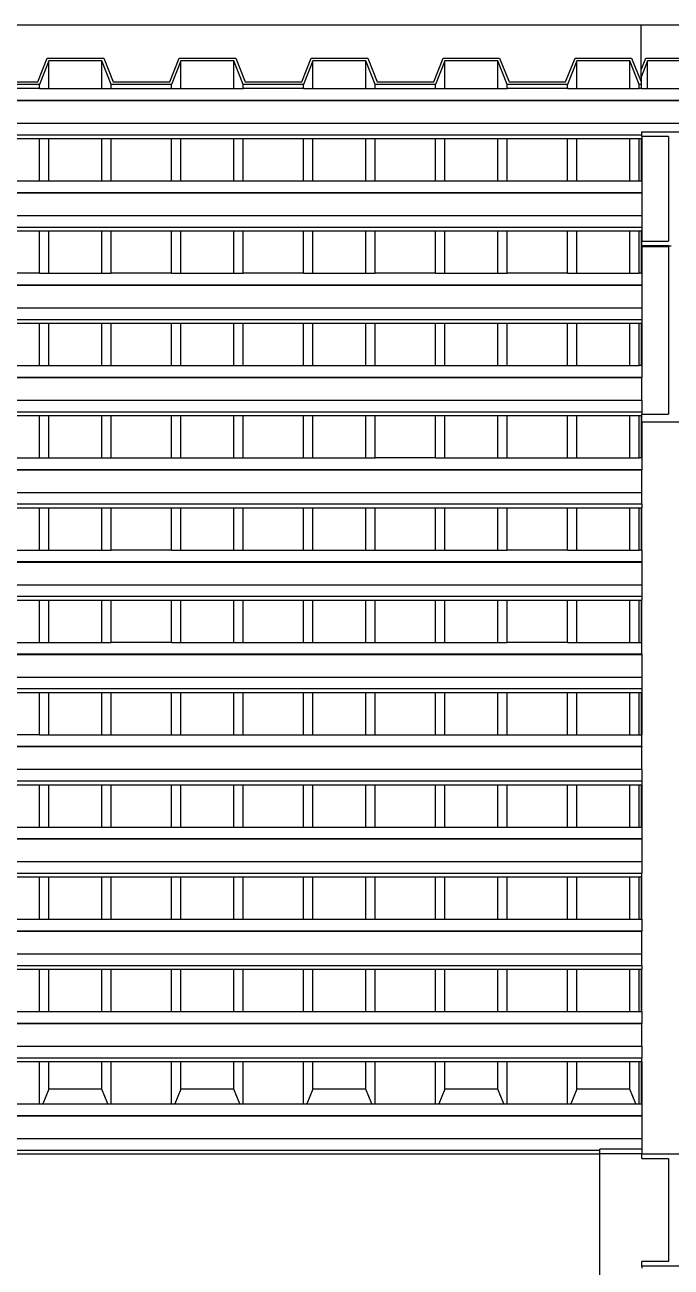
# Model space of a CAD drawing. Extents: x -34 to 34, y -12.8 to 11.9.
# Drawn here: x -28.107 to -26.724, y 9.268 to 11.923 of the extents above; entities that cross this region are included whole.
import ezdxf

# ---------------------------------------------------------------- set-up
doc = ezdxf.new("R2010")
doc.units = 0
doc.layers.get('0').update_dxf_attribs({"linetype": 'CONTINUOUS'})
doc.layers.add('SECTIONCUTEDGES', color=7, linetype='CONTINUOUS')

msp = doc.modelspace()

# ---------------------------------------------------------------- linework, layer by layer
for p, q in [((-28.0558, 11.7867), (-28.0558, 11.8463)), ((-27.9426, 11.7867), (-27.9426, 11.8463)), ((-27.7734, 11.7867), (-27.7734, 11.8463)), ((-27.6601, 11.7867), (-27.6601, 11.8463)), ((-27.4909, 11.7867), (-27.4909, 11.8463)), ((-27.3777, 11.7867), (-27.3777, 11.8463)), ((-27.2085, 11.7867), (-27.2085, 11.8463)), ((-27.0953, 11.7867), (-27.0953, 11.8463)), ((-26.9261, 11.7867), (-26.9261, 11.8463)), ((-26.8129, 11.7867), (-26.8129, 11.8463)), ((-26.7748, 11.7867), (-26.7748, 11.8463)), ((-28.0759, 11.7867), (-28.0759, 11.7956)), ((-27.9224, 11.7867), (-27.9224, 11.7956)), ((-27.7935, 11.7867), (-27.7935, 11.7956)), ((-27.64, 11.7867), (-27.64, 11.7956)), ((-27.5111, 11.7867), (-27.5111, 11.7956)), ((-27.3576, 11.7867), (-27.3576, 11.7956)), ((-27.2287, 11.7867), (-27.2287, 11.7956)), ((-27.0751, 11.7867), (-27.0751, 11.7956)), ((-26.9463, 11.7867), (-26.9463, 11.7956)), ((-26.7927, 11.7867), (-26.7927, 11.7956)), ((-26.7888, 11.7956), (-26.7888, 11.7867)), ((-28.0759, 11.7867), (-28.2048, 11.7867)), ((-28.0759, 11.7867), (-28.0558, 11.7867)), ((-28.0558, 11.7867), (-27.9426, 11.7867)), ((-27.9426, 11.7867), (-27.9224, 11.7867)), ((-27.9224, 11.7867), (-27.7935, 11.7867)), ((-27.7935, 11.7867), (-27.7734, 11.7867)), ((-27.7734, 11.7867), (-27.6601, 11.7867)), ((-27.6601, 11.7867), (-27.64, 11.7867)), ((-27.5111, 11.7867), (-27.64, 11.7867)), ((-27.5111, 11.7867), (-27.4909, 11.7867)), ((-27.4909, 11.7867), (-27.3777, 11.7867)), ((-27.3777, 11.7867), (-27.3576, 11.7867)), ((-27.3576, 11.7867), (-27.2287, 11.7867)), ((-27.2287, 11.7867), (-27.2085, 11.7867)), ((-27.2085, 11.7867), (-27.0953, 11.7867)), ((-27.0953, 11.7867), (-27.0751, 11.7867)), ((-26.9463, 11.7867), (-27.0751, 11.7867)), ((-26.9463, 11.7867), (-26.9261, 11.7867)), ((-26.9261, 11.7867), (-26.8129, 11.7867)), ((-26.8129, 11.7867), (-26.7927, 11.7867)), ((-26.7888, 11.7867), (-26.7927, 11.7867)), ((-26.7888, 11.7867), (-26.7748, 11.7867)), ((-26.7748, 11.7867), (-26.6616, 11.7867)), ((-29.4818, 11.762), (-11.7932, 11.762)), ((-29.4818, 11.7612), (-11.7932, 11.7612)), ((-29.4818, 11.7127), (-11.7932, 11.7127)), ((-29.4818, 11.688), (-26.7872, 11.688)), ((-26.7872, 11.6843), (-26.7872, 11.6798)), ((-28.2048, 11.6798), (-28.0759, 11.6798)), ((-28.0759, 11.5894), (-28.0759, 11.6798)), ((-28.0759, 11.6798), (-28.0558, 11.6798)), ((-28.0558, 11.5894), (-28.0558, 11.6798)), ((-28.0558, 11.6798), (-27.9426, 11.6798)), ((-27.9426, 11.5894), (-27.9426, 11.6798)), ((-27.9426, 11.6798), (-27.9224, 11.6798)), ((-27.9224, 11.5894), (-27.9224, 11.6798)), ((-27.9224, 11.6798), (-27.7935, 11.6798)), ((-27.7935, 11.5894), (-27.7935, 11.6798)), ((-27.7935, 11.6798), (-27.7734, 11.6798)), ((-27.7734, 11.5894), (-27.7734, 11.6798)), ((-27.7734, 11.6798), (-27.6601, 11.6798)), ((-27.6601, 11.5894), (-27.6601, 11.6798)), ((-27.6601, 11.6798), (-27.64, 11.6798)), ((-27.64, 11.5894), (-27.64, 11.6798)), ((-27.64, 11.6798), (-27.5111, 11.6798)), ((-27.5111, 11.5894), (-27.5111, 11.6798)), ((-27.5111, 11.6798), (-27.4909, 11.6798)), ((-27.4909, 11.5894), (-27.4909, 11.6798)), ((-27.4909, 11.6798), (-27.3777, 11.6798)), ((-27.3777, 11.5894), (-27.3777, 11.6798)), ((-27.3777, 11.6798), (-27.3576, 11.6798)), ((-27.3576, 11.5894), (-27.3576, 11.6798)), ((-27.3576, 11.6798), (-27.2287, 11.6798)), ((-27.2287, 11.5894), (-27.2287, 11.6798)), ((-27.2287, 11.6798), (-27.2085, 11.6798)), ((-27.2085, 11.5894), (-27.2085, 11.6798)), ((-27.2085, 11.6798), (-27.0953, 11.6798)), ((-27.0953, 11.5894), (-27.0953, 11.6798)), ((-27.0953, 11.6798), (-27.0751, 11.6798)), ((-27.0751, 11.5894), (-27.0751, 11.6798)), ((-27.0751, 11.6798), (-26.9463, 11.6798)), ((-26.9463, 11.5894), (-26.9463, 11.6798)), ((-26.9463, 11.6798), (-26.9261, 11.6798)), ((-26.9261, 11.5894), (-26.9261, 11.6798)), ((-26.9261, 11.6798), (-26.8129, 11.6798)), ((-26.8129, 11.5894), (-26.8129, 11.6798)), ((-26.8129, 11.6798), (-26.7927, 11.6798)), ((-26.7927, 11.5894), (-26.7927, 11.6798)), ((-26.7927, 11.6798), (-26.7888, 11.6798)), ((-26.7888, 11.6798), (-26.7888, 11.5894)), ((-26.7888, 11.6798), (-26.7872, 11.6798)), ((-26.7872, 11.6798), (-26.7872, 11.5894)), ((-28.2048, 11.5894), (-28.0759, 11.5894)), ((-28.0759, 11.5894), (-28.0558, 11.5894)), ((-28.0558, 11.5894), (-27.9426, 11.5894)), ((-27.9426, 11.5894), (-27.9224, 11.5894)), ((-27.9224, 11.5894), (-27.7935, 11.5894)), ((-27.7935, 11.5894), (-27.7734, 11.5894)), ((-27.7734, 11.5894), (-27.6601, 11.5894)), ((-27.6601, 11.5894), (-27.64, 11.5894)), ((-27.64, 11.5894), (-27.5111, 11.5894)), ((-27.5111, 11.5894), (-27.4909, 11.5894)), ((-27.4909, 11.5894), (-27.3777, 11.5894)), ((-27.3777, 11.5894), (-27.3576, 11.5894)), ((-27.3576, 11.5894), (-27.2287, 11.5894)), ((-27.2287, 11.5894), (-27.2085, 11.5894)), ((-27.2085, 11.5894), (-27.0953, 11.5894)), ((-27.0953, 11.5894), (-27.0751, 11.5894)), ((-27.0751, 11.5894), (-26.9463, 11.5894)), ((-26.9463, 11.5894), (-26.9261, 11.5894)), ((-26.9261, 11.5894), (-26.8129, 11.5894)), ((-26.8129, 11.5894), (-26.7927, 11.5894)), ((-26.7927, 11.5894), (-26.7888, 11.5894)), ((-26.7888, 11.5894), (-26.7872, 11.5894)), ((-26.7872, 11.5894), (-26.7872, 11.5647)), ((-29.4818, 11.5647), (-26.7872, 11.5647)), ((-29.4818, 11.5639), (-26.7872, 11.5639)), ((-26.7872, 11.5647), (-26.7872, 11.5639)), ((-26.7872, 11.5639), (-26.7872, 11.5154)), ((-29.4818, 11.5154), (-26.7872, 11.5154)), ((-26.7872, 11.5154), (-26.7872, 11.4907)), ((-29.4818, 11.4907), (-26.7872, 11.4907)), ((-28.2048, 11.4825), (-28.0759, 11.4825)), ((-28.0759, 11.3921), (-28.0759, 11.4825)), ((-28.0759, 11.4825), (-28.0558, 11.4825)), ((-28.0558, 11.3921), (-28.0558, 11.4825)), ((-28.0558, 11.4825), (-27.9426, 11.4825)), ((-27.9426, 11.3921), (-27.9426, 11.4825)), ((-27.9426, 11.4825), (-27.9224, 11.4825)), ((-27.9224, 11.3921), (-27.9224, 11.4825)), ((-27.9224, 11.4825), (-27.7935, 11.4825)), ((-27.7935, 11.3921), (-27.7935, 11.4825)), ((-27.7935, 11.4825), (-27.7734, 11.4825)), ((-27.7734, 11.3921), (-27.7734, 11.4825)), ((-27.7734, 11.4825), (-27.6601, 11.4825)), ((-27.6601, 11.3921), (-27.6601, 11.4825)), ((-27.6601, 11.4825), (-27.64, 11.4825)), ((-27.64, 11.3921), (-27.64, 11.4825)), ((-27.64, 11.4825), (-27.5111, 11.4825)), ((-27.5111, 11.3921), (-27.5111, 11.4825)), ((-27.5111, 11.4825), (-27.4909, 11.4825)), ((-27.4909, 11.3921), (-27.4909, 11.4825)), ((-27.4909, 11.4825), (-27.3777, 11.4825)), ((-27.3777, 11.3921), (-27.3777, 11.4825)), ((-27.3777, 11.4825), (-27.3576, 11.4825)), ((-27.3576, 11.3921), (-27.3576, 11.4825)), ((-27.3576, 11.4825), (-27.2287, 11.4825)), ((-27.2287, 11.3921), (-27.2287, 11.4825)), ((-27.2287, 11.4825), (-27.2085, 11.4825)), ((-27.2085, 11.3921), (-27.2085, 11.4825)), ((-27.2085, 11.4825), (-27.0953, 11.4825)), ((-27.0953, 11.3921), (-27.0953, 11.4825)), ((-27.0953, 11.4825), (-27.0751, 11.4825)), ((-27.0751, 11.3921), (-27.0751, 11.4825)), ((-27.0751, 11.4825), (-26.9463, 11.4825)), ((-26.9463, 11.3921), (-26.9463, 11.4825)), ((-26.9463, 11.4825), (-26.9261, 11.4825)), ((-26.9261, 11.3921), (-26.9261, 11.4825)), ((-26.9261, 11.4825), (-26.8129, 11.4825)), ((-26.8129, 11.3921), (-26.8129, 11.4825)), ((-26.8129, 11.4825), (-26.7927, 11.4825)), ((-26.7927, 11.3921), (-26.7927, 11.4825)), ((-26.7927, 11.4825), (-26.7888, 11.4825)), ((-26.7888, 11.4825), (-26.7888, 11.3921)), ((-26.7888, 11.4825), (-26.7872, 11.4825)), ((-26.7872, 11.4907), (-26.7872, 11.4825)), ((-26.7872, 11.4825), (-26.7872, 11.4608)), ((-26.7872, 11.4509), (-26.7872, 11.4494)), ((-26.7872, 11.4494), (-26.7303, 11.4494)), ((-26.7872, 11.4494), (-26.7872, 11.3921)), ((-28.0759, 11.3921), (-28.2048, 11.3921)), ((-28.0759, 11.3921), (-28.0558, 11.3921)), ((-28.0558, 11.3921), (-27.9426, 11.3921)), ((-27.9426, 11.3921), (-27.9224, 11.3921)), ((-27.7935, 11.3921), (-27.9224, 11.3921)), ((-27.7935, 11.3921), (-27.7734, 11.3921)), ((-27.7734, 11.3921), (-27.6601, 11.3921)), ((-27.6601, 11.3921), (-27.64, 11.3921)), ((-27.5111, 11.3921), (-27.64, 11.3921)), ((-27.5111, 11.3921), (-27.4909, 11.3921)), ((-27.4909, 11.3921), (-27.3777, 11.3921)), ((-27.3777, 11.3921), (-27.3576, 11.3921)), ((-27.2287, 11.3921), (-27.3576, 11.3921)), ((-27.2287, 11.3921), (-27.2085, 11.3921)), ((-27.2085, 11.3921), (-27.0953, 11.3921)), ((-27.0953, 11.3921), (-27.0751, 11.3921)), ((-26.9463, 11.3921), (-27.0751, 11.3921)), ((-26.9463, 11.3921), (-26.9261, 11.3921)), ((-26.9261, 11.3921), (-26.8129, 11.3921)), ((-26.8129, 11.3921), (-26.7927, 11.3921)), ((-26.7888, 11.3921), (-26.7927, 11.3921)), ((-26.7888, 11.3921), (-26.7872, 11.3921)), ((-26.7872, 11.3921), (-26.7872, 11.3674)), ((-29.4818, 11.3674), (-26.7872, 11.3674)), ((-29.4818, 11.3666), (-26.7872, 11.3666)), ((-26.7872, 11.3674), (-26.7872, 11.3666)), ((-26.7872, 11.3666), (-26.7872, 11.3181)), ((-29.4818, 11.3181), (-26.7872, 11.3181)), ((-26.7872, 11.3181), (-26.7872, 11.2935)), ((-29.4818, 11.2935), (-26.7872, 11.2935)), ((-26.7872, 11.2935), (-26.7872, 11.2852)), ((-28.2048, 11.2852), (-28.0759, 11.2852)), ((-28.0759, 11.1948), (-28.0759, 11.2852)), ((-28.0759, 11.2852), (-28.0558, 11.2852)), ((-28.0558, 11.1948), (-28.0558, 11.2852)), ((-28.0558, 11.2852), (-27.9426, 11.2852)), ((-27.9426, 11.1948), (-27.9426, 11.2852)), ((-27.9426, 11.2852), (-27.9224, 11.2852)), ((-27.9224, 11.1948), (-27.9224, 11.2852)), ((-27.9224, 11.2852), (-27.7935, 11.2852)), ((-27.7935, 11.1948), (-27.7935, 11.2852)), ((-27.7935, 11.2852), (-27.7734, 11.2852)), ((-27.7734, 11.1948), (-27.7734, 11.2852)), ((-27.7734, 11.2852), (-27.6601, 11.2852)), ((-27.6601, 11.1948), (-27.6601, 11.2852)), ((-27.6601, 11.2852), (-27.64, 11.2852)), ((-27.64, 11.1948), (-27.64, 11.2852)), ((-27.64, 11.2852), (-27.5111, 11.2852)), ((-27.5111, 11.1948), (-27.5111, 11.2852)), ((-27.5111, 11.2852), (-27.4909, 11.2852)), ((-27.4909, 11.1948), (-27.4909, 11.2852)), ((-27.4909, 11.2852), (-27.3777, 11.2852)), ((-27.3777, 11.1948), (-27.3777, 11.2852)), ((-27.3777, 11.2852), (-27.3576, 11.2852)), ((-27.3576, 11.1948), (-27.3576, 11.2852)), ((-27.3576, 11.2852), (-27.2287, 11.2852)), ((-27.2287, 11.1948), (-27.2287, 11.2852)), ((-27.2287, 11.2852), (-27.2085, 11.2852)), ((-27.2085, 11.1948), (-27.2085, 11.2852)), ((-27.2085, 11.2852), (-27.0953, 11.2852)), ((-27.0953, 11.1948), (-27.0953, 11.2852)), ((-27.0953, 11.2852), (-27.0751, 11.2852)), ((-27.0751, 11.1948), (-27.0751, 11.2852)), ((-27.0751, 11.2852), (-26.9463, 11.2852)), ((-26.9463, 11.1948), (-26.9463, 11.2852)), ((-26.9463, 11.2852), (-26.9261, 11.2852)), ((-26.9261, 11.1948), (-26.9261, 11.2852)), ((-26.9261, 11.2852), (-26.8129, 11.2852)), ((-26.8129, 11.1948), (-26.8129, 11.2852)), ((-26.8129, 11.2852), (-26.7927, 11.2852)), ((-26.7927, 11.1948), (-26.7927, 11.2852)), ((-26.7927, 11.2852), (-26.7888, 11.2852)), ((-26.7888, 11.2852), (-26.7888, 11.1948)), ((-26.7888, 11.2852), (-26.7872, 11.2852)), ((-26.7872, 11.2852), (-26.7872, 11.1948)), ((-28.2048, 11.1948), (-28.0759, 11.1948)), ((-28.0759, 11.1948), (-28.0558, 11.1948)), ((-28.0558, 11.1948), (-27.9426, 11.1948)), ((-27.9426, 11.1948), (-27.9224, 11.1948)), ((-27.9224, 11.1948), (-27.7935, 11.1948)), ((-27.7935, 11.1948), (-27.7734, 11.1948)), ((-27.7734, 11.1948), (-27.6601, 11.1948)), ((-27.6601, 11.1948), (-27.64, 11.1948)), ((-27.64, 11.1948), (-27.5111, 11.1948)), ((-27.5111, 11.1948), (-27.4909, 11.1948)), ((-27.4909, 11.1948), (-27.3777, 11.1948)), ((-27.3777, 11.1948), (-27.3576, 11.1948)), ((-27.3576, 11.1948), (-27.2287, 11.1948)), ((-27.2287, 11.1948), (-27.2085, 11.1948)), ((-27.2085, 11.1948), (-27.0953, 11.1948)), ((-27.0953, 11.1948), (-27.0751, 11.1948)), ((-27.0751, 11.1948), (-26.9463, 11.1948)), ((-26.9463, 11.1948), (-26.9261, 11.1948)), ((-26.9261, 11.1948), (-26.8129, 11.1948)), ((-26.8129, 11.1948), (-26.7927, 11.1948)), ((-26.7888, 11.1948), (-26.7927, 11.1948)), ((-26.7888, 11.1948), (-26.7872, 11.1948)), ((-26.7872, 11.1948), (-26.7872, 11.1702)), ((-29.4818, 11.1702), (-26.7872, 11.1702)), ((-29.4818, 11.1693), (-26.7872, 11.1693)), ((-26.7872, 11.1702), (-26.7872, 11.1693)), ((-26.7872, 11.1208), (-26.7872, 11.1693)), ((-29.4818, 11.1208), (-26.7872, 11.1208)), ((-26.7872, 11.1208), (-26.7872, 11.0962)), ((-29.4818, 11.0962), (-26.7872, 11.0962)), ((-28.2048, 11.088), (-28.0759, 11.088)), ((-28.0759, 10.9975), (-28.0759, 11.088)), ((-28.0759, 11.088), (-28.0558, 11.088)), ((-28.0558, 10.9975), (-28.0558, 11.088)), ((-28.0558, 11.088), (-27.9426, 11.088)), ((-27.9426, 10.9975), (-27.9426, 11.088)), ((-27.9426, 11.088), (-27.9224, 11.088)), ((-27.9224, 10.9975), (-27.9224, 11.088)), ((-27.9224, 11.088), (-27.7935, 11.088)), ((-27.7935, 10.9975), (-27.7935, 11.088)), ((-27.7935, 11.088), (-27.7734, 11.088)), ((-27.7734, 10.9975), (-27.7734, 11.088)), ((-27.7734, 11.088), (-27.6601, 11.088)), ((-27.6601, 10.9975), (-27.6601, 11.088)), ((-27.6601, 11.088), (-27.64, 11.088)), ((-27.64, 10.9975), (-27.64, 11.088)), ((-27.64, 11.088), (-27.5111, 11.088)), ((-27.5111, 10.9975), (-27.5111, 11.088)), ((-27.5111, 11.088), (-27.4909, 11.088)), ((-27.4909, 10.9975), (-27.4909, 11.088)), ((-27.4909, 11.088), (-27.3777, 11.088)), ((-27.3777, 10.9975), (-27.3777, 11.088)), ((-27.3777, 11.088), (-27.3576, 11.088)), ((-27.3576, 10.9975), (-27.3576, 11.088)), ((-27.3576, 11.088), (-27.2287, 11.088)), ((-27.2287, 10.9975), (-27.2287, 11.088)), ((-27.2287, 11.088), (-27.2085, 11.088)), ((-27.2085, 10.9975), (-27.2085, 11.088)), ((-27.2085, 11.088), (-27.0953, 11.088)), ((-27.0953, 10.9975), (-27.0953, 11.088)), ((-27.0953, 11.088), (-27.0751, 11.088)), ((-27.0751, 10.9975), (-27.0751, 11.088)), ((-27.0751, 11.088), (-26.9463, 11.088)), ((-26.9463, 10.9975), (-26.9463, 11.088)), ((-26.9463, 11.088), (-26.9261, 11.088)), ((-26.9261, 10.9975), (-26.9261, 11.088)), ((-26.9261, 11.088), (-26.8129, 11.088)), ((-26.8129, 10.9975), (-26.8129, 11.088)), ((-26.8129, 11.088), (-26.7927, 11.088)), ((-26.7927, 10.9975), (-26.7927, 11.088)), ((-26.7927, 11.088), (-26.7888, 11.088)), ((-26.7888, 11.088), (-26.7888, 10.9975)), ((-26.7888, 11.088), (-26.7872, 11.088)), ((-26.7872, 11.0962), (-26.7872, 11.0906)), ((-26.7872, 11.0741), (-26.7872, 10.9975)), ((-28.2048, 10.9975), (-28.0759, 10.9975)), ((-28.0759, 10.9975), (-28.0558, 10.9975)), ((-28.0558, 10.9975), (-27.9426, 10.9975)), ((-27.9426, 10.9975), (-27.9224, 10.9975)), ((-27.9224, 10.9975), (-27.7935, 10.9975)), ((-27.7935, 10.9975), (-27.7734, 10.9975)), ((-27.7734, 10.9975), (-27.6601, 10.9975)), ((-27.6601, 10.9975), (-27.64, 10.9975)), ((-27.64, 10.9975), (-27.5111, 10.9975)), ((-27.5111, 10.9975), (-27.4909, 10.9975)), ((-27.4909, 10.9975), (-27.3777, 10.9975)), ((-27.3777, 10.9975), (-27.3576, 10.9975)), ((-27.2287, 10.9975), (-27.3576, 10.9975)), ((-27.2287, 10.9975), (-27.2085, 10.9975)), ((-27.2085, 10.9975), (-27.0953, 10.9975)), ((-27.0953, 10.9975), (-27.0751, 10.9975)), ((-27.0751, 10.9975), (-26.9463, 10.9975)), ((-26.9463, 10.9975), (-26.9261, 10.9975)), ((-26.9261, 10.9975), (-26.8129, 10.9975)), ((-26.8129, 10.9975), (-26.7927, 10.9975)), ((-26.7888, 10.9975), (-26.7927, 10.9975)), ((-26.7888, 10.9975), (-26.7872, 10.9975)), ((-26.7872, 10.9975), (-26.7872, 10.9729)), ((-29.4818, 10.9729), (-26.7872, 10.9729)), ((-29.4818, 10.9721), (-26.7872, 10.9721)), ((-26.7872, 10.9729), (-26.7872, 10.9721)), ((-26.7872, 10.9236), (-26.7872, 10.9721)), ((-29.4818, 10.9236), (-26.7872, 10.9236)), ((-26.7872, 10.8989), (-26.7872, 10.9236)), ((-29.4818, 10.8989), (-26.7872, 10.8989)), ((-28.2048, 10.8907), (-28.0759, 10.8907)), ((-28.0759, 10.8003), (-28.0759, 10.8907)), ((-28.0759, 10.8907), (-28.0558, 10.8907)), ((-28.0558, 10.8003), (-28.0558, 10.8907)), ((-28.0558, 10.8907), (-27.9426, 10.8907)), ((-27.9426, 10.8003), (-27.9426, 10.8907)), ((-27.9426, 10.8907), (-27.9224, 10.8907)), ((-27.9224, 10.8003), (-27.9224, 10.8907)), ((-27.9224, 10.8907), (-27.7935, 10.8907)), ((-27.7935, 10.8003), (-27.7935, 10.8907)), ((-27.7935, 10.8907), (-27.7734, 10.8907)), ((-27.7734, 10.8003), (-27.7734, 10.8907)), ((-27.7734, 10.8907), (-27.6601, 10.8907)), ((-27.6601, 10.8003), (-27.6601, 10.8907)), ((-27.6601, 10.8907), (-27.64, 10.8907)), ((-27.64, 10.8003), (-27.64, 10.8907)), ((-27.64, 10.8907), (-27.5111, 10.8907)), ((-27.5111, 10.8003), (-27.5111, 10.8907)), ((-27.5111, 10.8907), (-27.4909, 10.8907)), ((-27.4909, 10.8003), (-27.4909, 10.8907)), ((-27.4909, 10.8907), (-27.3777, 10.8907)), ((-27.3777, 10.8003), (-27.3777, 10.8907)), ((-27.3777, 10.8907), (-27.3576, 10.8907)), ((-27.3576, 10.8003), (-27.3576, 10.8907)), ((-27.3576, 10.8907), (-27.2287, 10.8907)), ((-27.2287, 10.8003), (-27.2287, 10.8907)), ((-27.2287, 10.8907), (-27.2085, 10.8907)), ((-27.2085, 10.8003), (-27.2085, 10.8907)), ((-27.2085, 10.8907), (-27.0953, 10.8907)), ((-27.0953, 10.8003), (-27.0953, 10.8907)), ((-27.0953, 10.8907), (-27.0751, 10.8907)), ((-27.0751, 10.8003), (-27.0751, 10.8907)), ((-27.0751, 10.8907), (-26.9463, 10.8907)), ((-26.9463, 10.8003), (-26.9463, 10.8907)), ((-26.9463, 10.8907), (-26.9261, 10.8907)), ((-26.9261, 10.8003), (-26.9261, 10.8907)), ((-26.9261, 10.8907), (-26.8129, 10.8907)), ((-26.8129, 10.8003), (-26.8129, 10.8907)), ((-26.8129, 10.8907), (-26.7927, 10.8907)), ((-26.7927, 10.8003), (-26.7927, 10.8907)), ((-26.7927, 10.8907), (-26.7888, 10.8907)), ((-26.7888, 10.8907), (-26.7888, 10.8003)), ((-26.7888, 10.8907), (-26.7872, 10.8907)), ((-26.7872, 10.8989), (-26.7872, 10.8907)), ((-26.7872, 10.8003), (-26.7872, 10.8907)), ((-28.2048, 10.8003), (-28.0759, 10.8003)), ((-28.0759, 10.8003), (-28.0558, 10.8003)), ((-28.0558, 10.8003), (-27.9426, 10.8003)), ((-27.9426, 10.8003), (-27.9224, 10.8003)), ((-27.7935, 10.8003), (-27.9224, 10.8003)), ((-27.7935, 10.8003), (-27.7734, 10.8003)), ((-27.7734, 10.8003), (-27.6601, 10.8003)), ((-27.6601, 10.8003), (-27.64, 10.8003)), ((-27.64, 10.8003), (-27.5111, 10.8003)), ((-27.5111, 10.8003), (-27.4909, 10.8003)), ((-27.4909, 10.8003), (-27.3777, 10.8003)), ((-27.3777, 10.8003), (-27.3576, 10.8003)), ((-27.3576, 10.8003), (-27.2287, 10.8003)), ((-27.2287, 10.8003), (-27.2085, 10.8003)), ((-27.2085, 10.8003), (-27.0953, 10.8003)), ((-27.0953, 10.8003), (-27.0751, 10.8003)), ((-26.9463, 10.8003), (-27.0751, 10.8003)), ((-26.9463, 10.8003), (-26.9261, 10.8003)), ((-26.9261, 10.8003), (-26.8129, 10.8003)), ((-26.8129, 10.8003), (-26.7927, 10.8003)), ((-26.7888, 10.8003), (-26.7927, 10.8003)), ((-26.7888, 10.8003), (-26.7872, 10.8003)), ((-26.7872, 10.8003), (-26.7872, 10.7756)), ((-29.4818, 10.7756), (-26.7872, 10.7756)), ((-29.4818, 10.7748), (-26.7872, 10.7748)), ((-26.7872, 10.7756), (-26.7872, 10.7748)), ((-26.7872, 10.7748), (-26.7872, 10.7263)), ((-29.4818, 10.7263), (-26.7872, 10.7263)), ((-29.4818, 10.7016), (-26.7872, 10.7016)), ((-26.7872, 10.7263), (-26.7872, 10.7016)), ((-26.7872, 10.7016), (-26.7872, 10.6934)), ((-28.2048, 10.6934), (-28.0759, 10.6934)), ((-28.0759, 10.603), (-28.0759, 10.6934)), ((-28.0759, 10.6934), (-28.0558, 10.6934)), ((-28.0558, 10.603), (-28.0558, 10.6934)), ((-28.0558, 10.6934), (-27.9426, 10.6934)), ((-27.9426, 10.603), (-27.9426, 10.6934)), ((-27.9426, 10.6934), (-27.9224, 10.6934)), ((-27.9224, 10.603), (-27.9224, 10.6934)), ((-27.9224, 10.6934), (-27.7935, 10.6934)), ((-27.7935, 10.603), (-27.7935, 10.6934)), ((-27.7935, 10.6934), (-27.7734, 10.6934)), ((-27.7734, 10.603), (-27.7734, 10.6934)), ((-27.7734, 10.6934), (-27.6601, 10.6934)), ((-27.6601, 10.603), (-27.6601, 10.6934)), ((-27.6601, 10.6934), (-27.64, 10.6934)), ((-27.64, 10.603), (-27.64, 10.6934)), ((-27.64, 10.6934), (-27.5111, 10.6934)), ((-27.5111, 10.603), (-27.5111, 10.6934)), ((-27.5111, 10.6934), (-27.4909, 10.6934)), ((-27.4909, 10.603), (-27.4909, 10.6934)), ((-27.4909, 10.6934), (-27.3777, 10.6934)), ((-27.3777, 10.603), (-27.3777, 10.6934)), ((-27.3777, 10.6934), (-27.3576, 10.6934)), ((-27.3576, 10.603), (-27.3576, 10.6934)), ((-27.3576, 10.6934), (-27.2287, 10.6934)), ((-27.2287, 10.603), (-27.2287, 10.6934)), ((-27.2287, 10.6934), (-27.2085, 10.6934)), ((-27.2085, 10.603), (-27.2085, 10.6934)), ((-27.2085, 10.6934), (-27.0953, 10.6934)), ((-27.0953, 10.603), (-27.0953, 10.6934)), ((-27.0953, 10.6934), (-27.0751, 10.6934)), ((-27.0751, 10.603), (-27.0751, 10.6934)), ((-27.0751, 10.6934), (-26.9463, 10.6934)), ((-26.9463, 10.603), (-26.9463, 10.6934)), ((-26.9463, 10.6934), (-26.9261, 10.6934)), ((-26.9261, 10.603), (-26.9261, 10.6934)), ((-26.9261, 10.6934), (-26.8129, 10.6934)), ((-26.8129, 10.603), (-26.8129, 10.6934)), ((-26.8129, 10.6934), (-26.7927, 10.6934)), ((-26.7927, 10.603), (-26.7927, 10.6934)), ((-26.7927, 10.6934), (-26.7888, 10.6934)), ((-26.7888, 10.6934), (-26.7888, 10.603)), ((-26.7888, 10.6934), (-26.7872, 10.6934)), ((-26.7872, 10.603), (-26.7872, 10.6934)), ((-28.2048, 10.603), (-28.0759, 10.603)), ((-28.0759, 10.603), (-28.0558, 10.603)), ((-28.0558, 10.603), (-27.9426, 10.603)), ((-27.9426, 10.603), (-27.9224, 10.603)), ((-27.7935, 10.603), (-27.9224, 10.603)), ((-27.7935, 10.603), (-27.7734, 10.603)), ((-27.7734, 10.603), (-27.6601, 10.603)), ((-27.6601, 10.603), (-27.64, 10.603)), ((-27.64, 10.603), (-27.5111, 10.603)), ((-27.5111, 10.603), (-27.4909, 10.603)), ((-27.4909, 10.603), (-27.3777, 10.603)), ((-27.3777, 10.603), (-27.3576, 10.603)), ((-27.3576, 10.603), (-27.2287, 10.603)), ((-27.2287, 10.603), (-27.2085, 10.603)), ((-27.2085, 10.603), (-27.0953, 10.603)), ((-27.0953, 10.603), (-27.0751, 10.603)), ((-26.9463, 10.603), (-27.0751, 10.603)), ((-26.9463, 10.603), (-26.9261, 10.603)), ((-26.9261, 10.603), (-26.8129, 10.603)), ((-26.8129, 10.603), (-26.7927, 10.603)), ((-26.7927, 10.603), (-26.7888, 10.603)), ((-26.7888, 10.603), (-26.7872, 10.603)), ((-26.7872, 10.5783), (-26.7872, 10.603)), ((-29.4818, 10.5783), (-26.7872, 10.5783)), ((-29.4818, 10.5775), (-26.7872, 10.5775)), ((-26.7872, 10.5783), (-26.7872, 10.5775)), ((-26.7872, 10.5775), (-26.7872, 10.529)), ((-29.4818, 10.529), (-26.7872, 10.529)), ((-26.7872, 10.529), (-26.7872, 10.5043)), ((-29.4818, 10.5043), (-26.7872, 10.5043)), ((-28.2048, 10.4961), (-28.0759, 10.4961)), ((-28.0759, 10.4057), (-28.0759, 10.4961)), ((-28.0759, 10.4961), (-28.0558, 10.4961)), ((-28.0558, 10.4057), (-28.0558, 10.4961)), ((-28.0558, 10.4961), (-27.9426, 10.4961)), ((-27.9426, 10.4057), (-27.9426, 10.4961)), ((-27.9426, 10.4961), (-27.9224, 10.4961)), ((-27.9224, 10.4057), (-27.9224, 10.4961)), ((-27.9224, 10.4961), (-27.7935, 10.4961)), ((-27.7935, 10.4057), (-27.7935, 10.4961)), ((-27.7935, 10.4961), (-27.7734, 10.4961)), ((-27.7734, 10.4057), (-27.7734, 10.4961)), ((-27.7734, 10.4961), (-27.6601, 10.4961)), ((-27.6601, 10.4057), (-27.6601, 10.4961)), ((-27.6601, 10.4961), (-27.64, 10.4961)), ((-27.64, 10.4057), (-27.64, 10.4961)), ((-27.64, 10.4961), (-27.5111, 10.4961)), ((-27.5111, 10.4057), (-27.5111, 10.4961)), ((-27.5111, 10.4961), (-27.4909, 10.4961)), ((-27.4909, 10.4057), (-27.4909, 10.4961)), ((-27.4909, 10.4961), (-27.3777, 10.4961)), ((-27.3777, 10.4057), (-27.3777, 10.4961)), ((-27.3777, 10.4961), (-27.3576, 10.4961)), ((-27.3576, 10.4057), (-27.3576, 10.4961)), ((-27.3576, 10.4961), (-27.2287, 10.4961)), ((-27.2287, 10.4057), (-27.2287, 10.4961)), ((-27.2287, 10.4961), (-27.2085, 10.4961)), ((-27.2085, 10.4057), (-27.2085, 10.4961)), ((-27.2085, 10.4961), (-27.0953, 10.4961)), ((-27.0953, 10.4057), (-27.0953, 10.4961)), ((-27.0953, 10.4961), (-27.0751, 10.4961)), ((-27.0751, 10.4057), (-27.0751, 10.4961)), ((-27.0751, 10.4961), (-26.9463, 10.4961)), ((-26.9463, 10.4057), (-26.9463, 10.4961)), ((-26.9463, 10.4961), (-26.9261, 10.4961)), ((-26.9261, 10.4057), (-26.9261, 10.4961)), ((-26.9261, 10.4961), (-26.8129, 10.4961)), ((-26.8129, 10.4057), (-26.8129, 10.4961)), ((-26.8129, 10.4961), (-26.7927, 10.4961)), ((-26.7927, 10.4057), (-26.7927, 10.4961)), ((-26.7927, 10.4961), (-26.7888, 10.4961)), ((-26.7888, 10.4961), (-26.7888, 10.4057)), ((-26.7888, 10.4961), (-26.7872, 10.4961)), ((-26.7872, 10.5043), (-26.7872, 10.4961)), ((-26.7872, 10.4961), (-26.7872, 10.4057)), ((-28.0759, 10.4057), (-28.2048, 10.4057)), ((-28.0759, 10.4057), (-28.0558, 10.4057)), ((-28.0558, 10.4057), (-27.9426, 10.4057)), ((-27.9426, 10.4057), (-27.9224, 10.4057)), ((-27.9224, 10.4057), (-27.7935, 10.4057)), ((-27.7935, 10.4057), (-27.7734, 10.4057)), ((-27.7734, 10.4057), (-27.6601, 10.4057)), ((-27.6601, 10.4057), (-27.64, 10.4057)), ((-27.64, 10.4057), (-27.5111, 10.4057)), ((-27.5111, 10.4057), (-27.4909, 10.4057)), ((-27.4909, 10.4057), (-27.3777, 10.4057)), ((-27.3777, 10.4057), (-27.3576, 10.4057)), ((-27.3576, 10.4057), (-27.2287, 10.4057)), ((-27.2287, 10.4057), (-27.2085, 10.4057)), ((-27.2085, 10.4057), (-27.0953, 10.4057)), ((-27.0953, 10.4057), (-27.0751, 10.4057)), ((-27.0751, 10.4057), (-26.9463, 10.4057)), ((-26.9463, 10.4057), (-26.9261, 10.4057)), ((-26.9261, 10.4057), (-26.8129, 10.4057)), ((-26.8129, 10.4057), (-26.7927, 10.4057)), ((-26.7927, 10.4057), (-26.7888, 10.4057)), ((-26.7888, 10.4057), (-26.7872, 10.4057)), ((-26.7872, 10.381), (-26.7872, 10.4057)), ((-29.4818, 10.381), (-26.7872, 10.381)), ((-29.4818, 10.3802), (-26.7872, 10.3802)), ((-26.7872, 10.381), (-26.7872, 10.3802)), ((-26.7872, 10.3317), (-26.7872, 10.3802)), ((-29.4818, 10.3317), (-26.7872, 10.3317)), ((-26.7872, 10.3317), (-26.7872, 10.3071)), ((-29.4818, 10.3071), (-26.7872, 10.3071)), ((-26.7872, 10.3071), (-26.7872, 10.2988)), ((-28.2048, 10.2988), (-28.0759, 10.2988)), ((-28.0759, 10.2084), (-28.0759, 10.2988)), ((-28.0759, 10.2988), (-28.0558, 10.2988)), ((-28.0558, 10.2084), (-28.0558, 10.2988)), ((-28.0558, 10.2988), (-27.9426, 10.2988)), ((-27.9426, 10.2084), (-27.9426, 10.2988)), ((-27.9426, 10.2988), (-27.9224, 10.2988)), ((-27.9224, 10.2084), (-27.9224, 10.2988)), ((-27.9224, 10.2988), (-27.7935, 10.2988)), ((-27.7935, 10.2084), (-27.7935, 10.2988)), ((-27.7935, 10.2988), (-27.7734, 10.2988)), ((-27.7734, 10.2084), (-27.7734, 10.2988)), ((-27.7734, 10.2988), (-27.6601, 10.2988)), ((-27.6601, 10.2084), (-27.6601, 10.2988)), ((-27.6601, 10.2988), (-27.64, 10.2988)), ((-27.64, 10.2084), (-27.64, 10.2988)), ((-27.64, 10.2988), (-27.5111, 10.2988)), ((-27.5111, 10.2084), (-27.5111, 10.2988)), ((-27.5111, 10.2988), (-27.4909, 10.2988)), ((-27.4909, 10.2084), (-27.4909, 10.2988)), ((-27.4909, 10.2988), (-27.3777, 10.2988)), ((-27.3777, 10.2084), (-27.3777, 10.2988)), ((-27.3777, 10.2988), (-27.3576, 10.2988)), ((-27.3576, 10.2084), (-27.3576, 10.2988)), ((-27.3576, 10.2988), (-27.2287, 10.2988)), ((-27.2287, 10.2084), (-27.2287, 10.2988)), ((-27.2287, 10.2988), (-27.2085, 10.2988)), ((-27.2085, 10.2084), (-27.2085, 10.2988)), ((-27.2085, 10.2988), (-27.0953, 10.2988)), ((-27.0953, 10.2084), (-27.0953, 10.2988)), ((-27.0953, 10.2988), (-27.0751, 10.2988)), ((-27.0751, 10.2084), (-27.0751, 10.2988)), ((-27.0751, 10.2988), (-26.9463, 10.2988)), ((-26.9463, 10.2084), (-26.9463, 10.2988)), ((-26.9463, 10.2988), (-26.9261, 10.2988)), ((-26.9261, 10.2084), (-26.9261, 10.2988)), ((-26.9261, 10.2988), (-26.8129, 10.2988)), ((-26.8129, 10.2084), (-26.8129, 10.2988)), ((-26.8129, 10.2988), (-26.7927, 10.2988)), ((-26.7927, 10.2084), (-26.7927, 10.2988)), ((-26.7927, 10.2988), (-26.7888, 10.2988)), ((-26.7888, 10.2988), (-26.7888, 10.2084)), ((-26.7888, 10.2988), (-26.7872, 10.2988)), ((-26.7872, 10.2988), (-26.7872, 10.2084)), ((-28.2048, 10.2084), (-28.0759, 10.2084)), ((-28.0759, 10.2084), (-28.0558, 10.2084)), ((-28.0558, 10.2084), (-27.9426, 10.2084)), ((-27.9426, 10.2084), (-27.9224, 10.2084)), ((-27.9224, 10.2084), (-27.7935, 10.2084)), ((-27.7935, 10.2084), (-27.7734, 10.2084)), ((-27.7734, 10.2084), (-27.6601, 10.2084)), ((-27.6601, 10.2084), (-27.64, 10.2084)), ((-27.64, 10.2084), (-27.5111, 10.2084)), ((-27.5111, 10.2084), (-27.4909, 10.2084)), ((-27.4909, 10.2084), (-27.3777, 10.2084)), ((-27.3777, 10.2084), (-27.3576, 10.2084)), ((-27.3576, 10.2084), (-27.2287, 10.2084)), ((-27.2287, 10.2084), (-27.2085, 10.2084)), ((-27.2085, 10.2084), (-27.0953, 10.2084)), ((-27.0953, 10.2084), (-27.0751, 10.2084)), ((-27.0751, 10.2084), (-26.9463, 10.2084)), ((-26.9463, 10.2084), (-26.9261, 10.2084)), ((-26.9261, 10.2084), (-26.8129, 10.2084)), ((-26.8129, 10.2084), (-26.7927, 10.2084)), ((-26.7927, 10.2084), (-26.7888, 10.2084)), ((-26.7888, 10.2084), (-26.7872, 10.2084)), ((-26.7872, 10.2084), (-26.7872, 10.1838)), ((-29.4818, 10.1838), (-26.7872, 10.1838)), ((-29.4818, 10.1829), (-26.7872, 10.1829)), ((-26.7872, 10.1838), (-26.7872, 10.1829)), ((-26.7872, 10.1829), (-26.7872, 10.1344)), ((-29.4818, 10.1344), (-26.7872, 10.1344)), ((-26.7872, 10.1344), (-26.7872, 10.1098)), ((-29.4818, 10.1098), (-26.7872, 10.1098)), ((-28.2048, 10.1016), (-28.0759, 10.1016)), ((-28.0759, 10.0112), (-28.0759, 10.1016)), ((-28.0759, 10.1016), (-28.0558, 10.1016)), ((-28.0558, 10.0112), (-28.0558, 10.1016)), ((-28.0558, 10.1016), (-27.9426, 10.1016)), ((-27.9426, 10.0112), (-27.9426, 10.1016)), ((-27.9426, 10.1016), (-27.9224, 10.1016)), ((-27.9224, 10.0112), (-27.9224, 10.1016)), ((-27.9224, 10.1016), (-27.7935, 10.1016)), ((-27.7935, 10.0112), (-27.7935, 10.1016)), ((-27.7935, 10.1016), (-27.7734, 10.1016)), ((-27.7734, 10.0112), (-27.7734, 10.1016)), ((-27.7734, 10.1016), (-27.6601, 10.1016)), ((-27.6601, 10.0112), (-27.6601, 10.1016)), ((-27.6601, 10.1016), (-27.64, 10.1016)), ((-27.64, 10.0112), (-27.64, 10.1016)), ((-27.64, 10.1016), (-27.5111, 10.1016)), ((-27.5111, 10.0112), (-27.5111, 10.1016)), ((-27.5111, 10.1016), (-27.4909, 10.1016)), ((-27.4909, 10.0112), (-27.4909, 10.1016)), ((-27.4909, 10.1016), (-27.3777, 10.1016)), ((-27.3777, 10.0112), (-27.3777, 10.1016)), ((-27.3777, 10.1016), (-27.3576, 10.1016)), ((-27.3576, 10.0112), (-27.3576, 10.1016)), ((-27.3576, 10.1016), (-27.2287, 10.1016)), ((-27.2287, 10.0112), (-27.2287, 10.1016)), ((-27.2287, 10.1016), (-27.2085, 10.1016)), ((-27.2085, 10.0112), (-27.2085, 10.1016)), ((-27.2085, 10.1016), (-27.0953, 10.1016)), ((-27.0953, 10.0112), (-27.0953, 10.1016)), ((-27.0953, 10.1016), (-27.0751, 10.1016)), ((-27.0751, 10.0112), (-27.0751, 10.1016)), ((-27.0751, 10.1016), (-26.9463, 10.1016)), ((-26.9463, 10.0112), (-26.9463, 10.1016)), ((-26.9463, 10.1016), (-26.9261, 10.1016)), ((-26.9261, 10.0112), (-26.9261, 10.1016)), ((-26.9261, 10.1016), (-26.8129, 10.1016)), ((-26.8129, 10.0112), (-26.8129, 10.1016)), ((-26.8129, 10.1016), (-26.7927, 10.1016)), ((-26.7927, 10.0112), (-26.7927, 10.1016)), ((-26.7927, 10.1016), (-26.7888, 10.1016)), ((-26.7888, 10.1016), (-26.7888, 10.0112)), ((-26.7888, 10.1016), (-26.7872, 10.1016)), ((-26.7872, 10.1016), (-26.7872, 10.1098)), ((-26.7872, 10.0112), (-26.7872, 10.1016)), ((-28.2048, 10.0112), (-28.0759, 10.0112)), ((-28.0759, 10.0112), (-28.0558, 10.0112)), ((-28.0558, 10.0112), (-27.9426, 10.0112)), ((-27.9426, 10.0112), (-27.9224, 10.0112)), ((-27.9224, 10.0112), (-27.7935, 10.0112)), ((-27.7935, 10.0112), (-27.7734, 10.0112)), ((-27.7734, 10.0112), (-27.6601, 10.0112)), ((-27.6601, 10.0112), (-27.64, 10.0112)), ((-27.64, 10.0112), (-27.5111, 10.0112)), ((-27.5111, 10.0112), (-27.4909, 10.0112)), ((-27.4909, 10.0112), (-27.3777, 10.0112)), ((-27.3777, 10.0112), (-27.3576, 10.0112)), ((-27.3576, 10.0112), (-27.2287, 10.0112)), ((-27.2287, 10.0112), (-27.2085, 10.0112)), ((-27.2085, 10.0112), (-27.0953, 10.0112)), ((-27.0953, 10.0112), (-27.0751, 10.0112)), ((-27.0751, 10.0112), (-26.9463, 10.0112)), ((-26.9463, 10.0112), (-26.9261, 10.0112)), ((-26.9261, 10.0112), (-26.8129, 10.0112)), ((-26.8129, 10.0112), (-26.7927, 10.0112)), ((-26.7927, 10.0112), (-26.7888, 10.0112)), ((-26.7888, 10.0112), (-26.7872, 10.0112)), ((-26.7872, 10.0112), (-26.7872, 9.9865)), ((-29.4818, 9.9865), (-26.7872, 9.9865)), ((-29.4818, 9.9857), (-26.7872, 9.9857)), ((-26.7872, 9.9865), (-26.7872, 9.9857)), ((-26.7872, 9.9372), (-26.7872, 9.9857)), ((-29.4818, 9.9372), (-26.7872, 9.9372)), ((-26.7872, 9.9125), (-26.7872, 9.9372)), ((-29.4818, 9.9125), (-26.7872, 9.9125)), ((-26.7872, 9.9125), (-26.7872, 9.9043)), ((-28.2048, 9.9043), (-28.0759, 9.9043)), ((-28.0759, 9.8139), (-28.0759, 9.9043)), ((-28.0759, 9.9043), (-28.0558, 9.9043)), ((-28.0558, 9.8139), (-28.0558, 9.9043)), ((-28.0558, 9.9043), (-27.9426, 9.9043)), ((-27.9426, 9.8139), (-27.9426, 9.9043)), ((-27.9426, 9.9043), (-27.9224, 9.9043)), ((-27.9224, 9.8139), (-27.9224, 9.9043)), ((-27.9224, 9.9043), (-27.7935, 9.9043)), ((-27.7935, 9.8139), (-27.7935, 9.9043)), ((-27.7935, 9.9043), (-27.7734, 9.9043)), ((-27.7734, 9.8139), (-27.7734, 9.9043)), ((-27.7734, 9.9043), (-27.6601, 9.9043)), ((-27.6601, 9.8139), (-27.6601, 9.9043)), ((-27.6601, 9.9043), (-27.64, 9.9043)), ((-27.64, 9.8139), (-27.64, 9.9043)), ((-27.64, 9.9043), (-27.5111, 9.9043)), ((-27.5111, 9.8139), (-27.5111, 9.9043)), ((-27.5111, 9.9043), (-27.4909, 9.9043)), ((-27.4909, 9.8139), (-27.4909, 9.9043)), ((-27.4909, 9.9043), (-27.3777, 9.9043)), ((-27.3777, 9.8139), (-27.3777, 9.9043)), ((-27.3777, 9.9043), (-27.3576, 9.9043)), ((-27.3576, 9.8139), (-27.3576, 9.9043)), ((-27.3576, 9.9043), (-27.2287, 9.9043)), ((-27.2287, 9.8139), (-27.2287, 9.9043)), ((-27.2287, 9.9043), (-27.2085, 9.9043)), ((-27.2085, 9.8139), (-27.2085, 9.9043)), ((-27.2085, 9.9043), (-27.0953, 9.9043)), ((-27.0953, 9.8139), (-27.0953, 9.9043)), ((-27.0953, 9.9043), (-27.0751, 9.9043)), ((-27.0751, 9.8139), (-27.0751, 9.9043)), ((-27.0751, 9.9043), (-26.9463, 9.9043)), ((-26.9463, 9.8139), (-26.9463, 9.9043)), ((-26.9463, 9.9043), (-26.9261, 9.9043)), ((-26.9261, 9.8139), (-26.9261, 9.9043)), ((-26.9261, 9.9043), (-26.8129, 9.9043)), ((-26.8129, 9.8139), (-26.8129, 9.9043)), ((-26.8129, 9.9043), (-26.7927, 9.9043)), ((-26.7927, 9.8139), (-26.7927, 9.9043)), ((-26.7927, 9.9043), (-26.7888, 9.9043)), ((-26.7888, 9.9043), (-26.7888, 9.8139)), ((-26.7888, 9.9043), (-26.7872, 9.9043)), ((-26.7872, 9.8139), (-26.7872, 9.9043)), ((-28.2048, 9.8139), (-28.0759, 9.8139)), ((-28.0759, 9.8139), (-28.0558, 9.8139)), ((-28.0558, 9.8139), (-27.9426, 9.8139)), ((-27.9426, 9.8139), (-27.9224, 9.8139)), ((-27.9224, 9.8139), (-27.7935, 9.8139)), ((-27.7935, 9.8139), (-27.7734, 9.8139)), ((-27.7734, 9.8139), (-27.6601, 9.8139)), ((-27.6601, 9.8139), (-27.64, 9.8139)), ((-27.64, 9.8139), (-27.5111, 9.8139)), ((-27.5111, 9.8139), (-27.4909, 9.8139)), ((-27.4909, 9.8139), (-27.3777, 9.8139)), ((-27.3777, 9.8139), (-27.3576, 9.8139)), ((-27.3576, 9.8139), (-27.2287, 9.8139)), ((-27.2287, 9.8139), (-27.2085, 9.8139)), ((-27.2085, 9.8139), (-27.0953, 9.8139)), ((-27.0953, 9.8139), (-27.0751, 9.8139)), ((-27.0751, 9.8139), (-26.9463, 9.8139)), ((-26.9463, 9.8139), (-26.9261, 9.8139)), ((-26.9261, 9.8139), (-26.8129, 9.8139)), ((-26.8129, 9.8139), (-26.7927, 9.8139)), ((-26.7927, 9.8139), (-26.7888, 9.8139)), ((-26.7888, 9.8139), (-26.7872, 9.8139)), ((-26.7872, 9.8139), (-26.7872, 9.7892)), ((-29.4818, 9.7892), (-26.7872, 9.7892)), ((-29.4818, 9.7884), (-26.7872, 9.7884)), ((-26.7872, 9.7892), (-26.7872, 9.7884)), ((-26.7872, 9.7399), (-26.7872, 9.7884)), ((-29.4818, 9.7399), (-26.7872, 9.7399)), ((-26.7872, 9.7399), (-26.7872, 9.7152)), ((-29.4818, 9.7152), (-26.7872, 9.7152)), ((-28.2048, 9.707), (-28.0759, 9.707)), ((-28.0759, 9.6166), (-28.0759, 9.707)), ((-28.0759, 9.707), (-28.0558, 9.707)), ((-28.0558, 9.6482), (-28.0558, 9.707)), ((-28.0558, 9.707), (-27.9426, 9.707)), ((-27.9426, 9.6482), (-27.9426, 9.707)), ((-27.9426, 9.707), (-27.9224, 9.707)), ((-27.9224, 9.6166), (-27.9224, 9.707)), ((-27.9224, 9.707), (-27.7935, 9.707)), ((-27.7935, 9.6166), (-27.7935, 9.707)), ((-27.7935, 9.707), (-27.7734, 9.707)), ((-27.7734, 9.6482), (-27.7734, 9.707)), ((-27.7734, 9.707), (-27.6601, 9.707)), ((-27.6601, 9.6482), (-27.6601, 9.707)), ((-27.6601, 9.707), (-27.64, 9.707)), ((-27.64, 9.6166), (-27.64, 9.707)), ((-27.64, 9.707), (-27.5111, 9.707)), ((-27.5111, 9.6166), (-27.5111, 9.707)), ((-27.5111, 9.707), (-27.4909, 9.707)), ((-27.4909, 9.6482), (-27.4909, 9.707)), ((-27.4909, 9.707), (-27.3777, 9.707)), ((-27.3777, 9.6482), (-27.3777, 9.707)), ((-27.3777, 9.707), (-27.3576, 9.707)), ((-27.3576, 9.6166), (-27.3576, 9.707)), ((-27.3576, 9.707), (-27.2287, 9.707)), ((-27.2287, 9.6166), (-27.2287, 9.707)), ((-27.2287, 9.707), (-27.2085, 9.707)), ((-27.2085, 9.6482), (-27.2085, 9.707)), ((-27.2085, 9.707), (-27.0953, 9.707)), ((-27.0953, 9.6482), (-27.0953, 9.707)), ((-27.0953, 9.707), (-27.0751, 9.707)), ((-27.0751, 9.6166), (-27.0751, 9.707)), ((-27.0751, 9.707), (-26.9463, 9.707)), ((-26.9463, 9.6166), (-26.9463, 9.707)), ((-26.9463, 9.707), (-26.9261, 9.707)), ((-26.9261, 9.6482), (-26.9261, 9.707)), ((-26.9261, 9.707), (-26.8129, 9.707)), ((-26.8129, 9.6482), (-26.8129, 9.707)), ((-26.8129, 9.707), (-26.7927, 9.707)), ((-26.7927, 9.6166), (-26.7927, 9.707)), ((-26.7927, 9.707), (-26.7888, 9.707)), ((-26.7888, 9.707), (-26.7888, 9.6166)), ((-26.7888, 9.707), (-26.7872, 9.707)), ((-26.7872, 9.707), (-26.7872, 9.7152)), ((-26.7872, 9.707), (-26.7872, 9.6179)), ((-28.0558, 9.6482), (-28.0687, 9.6166)), ((-27.9426, 9.6482), (-28.0558, 9.6482)), ((-27.9296, 9.6166), (-27.9426, 9.6482)), ((-27.7734, 9.6482), (-27.7863, 9.6166)), ((-27.6601, 9.6482), (-27.7734, 9.6482)), ((-27.6472, 9.6166), (-27.6601, 9.6482)), ((-27.4909, 9.6482), (-27.5039, 9.6166)), ((-27.3777, 9.6482), (-27.4909, 9.6482)), ((-27.3648, 9.6166), (-27.3777, 9.6482)), ((-27.2085, 9.6482), (-27.2215, 9.6166)), ((-27.0953, 9.6482), (-27.2085, 9.6482)), ((-27.0824, 9.6166), (-27.0953, 9.6482)), ((-26.9261, 9.6482), (-26.9391, 9.6166)), ((-26.8129, 9.6482), (-26.9261, 9.6482)), ((-26.8, 9.6166), (-26.8129, 9.6482)), ((-28.2048, 9.6166), (-28.0759, 9.6166)), ((-28.0759, 9.6166), (-28.0687, 9.6166)), ((-28.0687, 9.6166), (-27.9296, 9.6166)), ((-27.9296, 9.6166), (-27.9224, 9.6166)), ((-27.9224, 9.6166), (-27.7935, 9.6166)), ((-27.7935, 9.6166), (-27.7863, 9.6166)), ((-27.7863, 9.6166), (-27.6472, 9.6166)), ((-27.6472, 9.6166), (-27.64, 9.6166)), ((-27.64, 9.6166), (-27.5111, 9.6166)), ((-27.5111, 9.6166), (-27.5039, 9.6166)), ((-27.5039, 9.6166), (-27.3648, 9.6166)), ((-27.3648, 9.6166), (-27.3576, 9.6166)), ((-27.3576, 9.6166), (-27.2287, 9.6166)), ((-27.2287, 9.6166), (-27.2215, 9.6166)), ((-27.2215, 9.6166), (-27.0824, 9.6166)), ((-27.0824, 9.6166), (-27.0751, 9.6166)), ((-27.0751, 9.6166), (-26.9463, 9.6166)), ((-26.9463, 9.6166), (-26.9391, 9.6166)), ((-26.9391, 9.6166), (-26.8, 9.6166)), ((-26.8, 9.6166), (-26.7927, 9.6166)), ((-26.7927, 9.6166), (-26.7888, 9.6166)), ((-26.7888, 9.6166), (-26.7878, 9.6166)), ((-26.7872, 9.6179), (-26.7878, 9.6166)), ((-26.7872, 9.6166), (-26.7878, 9.6166)), ((-26.7872, 9.6179), (-26.7872, 9.6166)), ((-26.7872, 9.6166), (-26.7872, 9.5919)), ((-29.4818, 9.5919), (-26.7872, 9.5919)), ((-29.4818, 9.5911), (-26.7872, 9.5911)), ((-26.7872, 9.5919), (-26.7872, 9.5911)), ((-26.7872, 9.5911), (-26.7872, 9.5426)), ((-29.4818, 9.5426), (-26.7872, 9.5426)), ((-26.7872, 9.5426), (-26.7872, 9.5197)), ((-29.4818, 9.518), (-26.8772, 9.518)), ((-29.4818, 9.5097), (-26.8772, 9.5097)), ((-26.7872, 9.5197), (-26.8772, 9.5197)), ((-26.8772, 9.518), (-26.8772, 9.5197)), ((-26.8772, 9.5097), (-26.8772, 9.518)), ((-26.7872, 9.5097), (-26.8772, 9.5097)), ((-26.8772, 5.8955), (-26.8772, 9.5097)), ((-26.7872, 9.5197), (-26.7872, 9.5097))]:
    msp.add_line(p, q)
at = {"layer": 'SECTIONCUTEDGES'}
for p, q in [((-29.4818, 11.923), (-26.7888, 11.923)), ((-26.7888, 11.923), (-24.0958, 11.923)), ((-26.7888, 11.8267), (-26.7888, 11.923)), ((-28.0799, 11.8014), (-28.0597, 11.8521)), ((-28.0558, 11.8463), (-28.0759, 11.7956)), ((-28.0597, 11.8521), (-27.9386, 11.8521)), ((-27.9426, 11.8463), (-28.0558, 11.8463)), ((-27.9224, 11.7956), (-27.9426, 11.8463)), ((-27.9386, 11.8521), (-27.9185, 11.8014)), ((-27.7974, 11.8014), (-27.7773, 11.8521)), ((-27.7734, 11.8463), (-27.7935, 11.7956)), ((-27.7773, 11.8521), (-27.6562, 11.8521)), ((-27.6601, 11.8463), (-27.7734, 11.8463)), ((-27.64, 11.7956), (-27.6601, 11.8463)), ((-27.6562, 11.8521), (-27.6361, 11.8014)), ((-27.515, 11.8014), (-27.4949, 11.8521)), ((-27.4909, 11.8463), (-27.5111, 11.7956)), ((-27.4949, 11.8521), (-27.3738, 11.8521)), ((-27.3777, 11.8463), (-27.4909, 11.8463)), ((-27.3576, 11.7956), (-27.3777, 11.8463)), ((-27.3738, 11.8521), (-27.3536, 11.8014)), ((-27.2326, 11.8014), (-27.2124, 11.8521)), ((-27.2085, 11.8463), (-27.2287, 11.7956)), ((-27.2124, 11.8521), (-27.0914, 11.8521)), ((-27.0953, 11.8463), (-27.2085, 11.8463)), ((-27.0751, 11.7956), (-27.0953, 11.8463)), ((-27.0914, 11.8521), (-27.0712, 11.8014)), ((-26.9502, 11.8014), (-26.93, 11.8521)), ((-26.9261, 11.8463), (-26.9463, 11.7956)), ((-26.93, 11.8521), (-26.809, 11.8521)), ((-26.8129, 11.8463), (-26.9261, 11.8463)), ((-26.7927, 11.7956), (-26.8129, 11.8463)), ((-26.809, 11.8521), (-26.7888, 11.8014)), ((-26.7888, 11.8267), (-26.7787, 11.8521)), ((-26.7748, 11.8463), (-26.7888, 11.8111)), ((-26.7787, 11.8521), (-26.6577, 11.8521)), ((-26.6616, 11.8463), (-26.7748, 11.8463)), ((-26.7888, 11.8111), (-26.7888, 11.8267)), ((-28.0759, 11.7956), (-28.2048, 11.7956)), ((-28.2009, 11.8014), (-28.0799, 11.8014)), ((-27.7935, 11.7956), (-27.9224, 11.7956)), ((-27.9185, 11.8014), (-27.7974, 11.8014)), ((-27.5111, 11.7956), (-27.64, 11.7956)), ((-27.6361, 11.8014), (-27.515, 11.8014)), ((-27.2287, 11.7956), (-27.3576, 11.7956)), ((-27.3536, 11.8014), (-27.2326, 11.8014)), ((-26.9463, 11.7956), (-27.0751, 11.7956)), ((-27.0712, 11.8014), (-26.9502, 11.8014)), ((-26.7926, 11.7956), (-26.7927, 11.7956)), ((-26.7888, 11.7956), (-26.7926, 11.7956)), ((-26.7888, 11.8111), (-26.7888, 11.8014)), ((-26.7888, 11.8014), (-26.7888, 11.7956)), ((-26.7872, 11.6942), (-26.6672, 11.6942)), ((-26.7872, 11.688), (-26.7872, 11.6942)), ((-26.7872, 11.6843), (-26.7872, 11.688)), ((-26.7303, 11.6843), (-26.7872, 11.6843)), ((-26.7303, 11.6843), (-26.7303, 11.4608)), ((-26.7872, 11.4509), (-26.7872, 11.4608)), ((-26.7872, 11.4608), (-26.7303, 11.4608)), ((-26.7303, 11.4509), (-26.7872, 11.4509)), ((-26.7303, 11.4509), (-26.7303, 11.4494)), ((-26.7303, 11.4509), (-26.7241, 11.4509)), ((-26.7303, 11.4494), (-26.7303, 11.0906)), ((-26.7872, 11.0906), (-26.7303, 11.0906)), ((-26.7872, 11.088), (-26.7872, 11.0906)), ((-26.7872, 11.0741), (-26.7872, 11.088)), ((-26.6672, 11.0741), (-26.7872, 11.0741)), ((-26.7872, 9.4999), (-26.7872, 9.5097)), ((-26.7872, 9.5097), (-26.6672, 9.5097)), ((-26.7872, 9.4999), (-26.7303, 9.4999)), ((-26.7303, 9.4999), (-26.7303, 9.2795)), ((-26.7303, 9.2795), (-26.7872, 9.2795)), ((-26.7872, 9.2697), (-26.7872, 9.2795)), ((-26.7872, 9.2697), (-26.7872, 9.2655)), ((-26.6672, 9.2697), (-26.7872, 9.2697))]:
    msp.add_line(p, q, dxfattribs=at)

doc.saveas('drawing.dxf')
